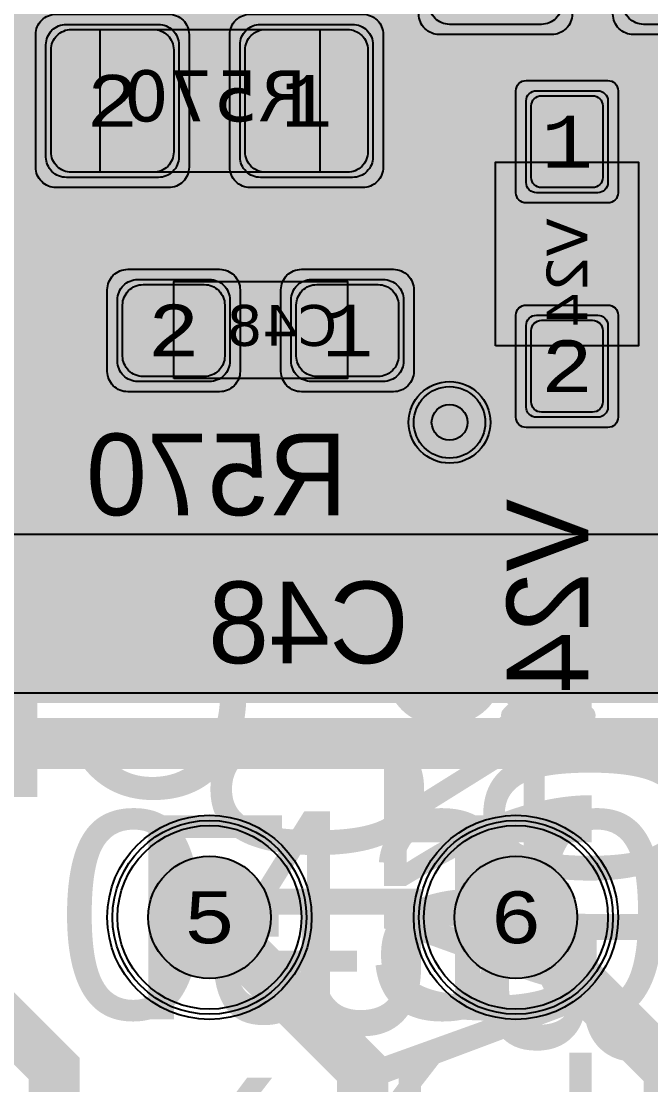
# Model space of a CAD drawing. Extents: x -28 to 199, y -61 to 255.
# Drawn here: x 62.41 to 68.57, y 222.61 to 233.03 of the extents above; entities that cross this region are included whole.
import ezdxf
from ezdxf.enums import TextEntityAlignment as Align

# ---------------------------------------------------------------- set-up
doc = ezdxf.new("R2010")
doc.units = 0
doc.header["$MEASUREMENT"] = 0
for name, color, linetype in [('ASSEMBLY_OUTLINES_BTM', 191, 'CONTINUOUS'), ('ASSEMBLY_OUTLINES_TOP', 102, 'CONTINUOUS'), ('ASSEMBLY_PART_NUMBERS_BTM', 191, 'CONTINUOUS'), ('ASSEMBLY_PART_NUMBERS_TOP', 102, 'CONTINUOUS'), ('ASSEMBLY_REF_DES_BTM', 191, 'CONTINUOUS'), ('DRILL_DRAWING', 21, 'CONTINUOUS'), ('GENERATED_SILKSCREEN_BTM', 255, 'CONTINUOUS'), ('GENERATED_SILKSCREEN_TOP', 140, 'CONTINUOUS'), ('PART_HOLES_LAYER_2', 30, 'CONTINUOUS'), ('PART_HOLES_LAYER_3', 30, 'CONTINUOUS'), ('PART_HOLES_LAYER_BOTTOM', 30, 'CONTINUOUS'), ('PART_HOLES_LAYER_TOP', 30, 'CONTINUOUS'), ('PART_PADS_LAYER_2', 230, 'CONTINUOUS'), ('PART_PADS_LAYER_3', 81, 'CONTINUOUS'), ('PART_PADS_LAYER_BOTTOM', 10, 'CONTINUOUS'), ('PART_PADS_LAYER_TOP', 150, 'CONTINUOUS'), ('PART_PADS_SMD_BTM', 10, 'CONTINUOUS'), ('PIN_NUMBERS_BTM', 8, 'CONTINUOUS'), ('PIN_NUMBERS_TOP', 8, 'CONTINUOUS'), ('PLACEMENT_OUTLINES_BTM', 222, 'CONTINUOUS'), ('PLACEMENT_OUTLINES_TOP', 130, 'CONTINUOUS'), ('PLANE_DATA_LAYER_TOP', 150, 'CONTINUOUS'), ('PLANE_SHAPES_LAYER_2', 230, 'CONTINUOUS'), ('PLANE_SHAPES_LAYER_3', 81, 'CONTINUOUS'), ('PLANE_SHAPES_LAYER_TOP', 150, 'CONTINUOUS'), ('SILKSCREEN_OUTLINES_BTM', 211, 'CONTINUOUS'), ('SILKSCREEN_OUTLINES_TOP', 150, 'CONTINUOUS'), ('SILKSCREEN_REF_DES_BTM', 211, 'CONTINUOUS'), ('SOLDERMASK_PADS_BTM', 12, 'CONTINUOUS'), ('SOLDERMASK_PADS_TOP', 180, 'CONTINUOUS'), ('SOLDERPASTE_PADS_BTM', 12, 'CONTINUOUS'), ('TRACES_LAYER_BOTTOM', 10, 'CONTINUOUS'), ('TRACES_LAYER_TOP', 150, 'CONTINUOUS'), ('VIA_HOLES_LAYER_2', 30, 'CONTINUOUS'), ('VIA_HOLES_LAYER_3', 30, 'CONTINUOUS'), ('VIA_HOLES_LAYER_BOTTOM', 30, 'CONTINUOUS'), ('VIA_HOLES_LAYER_TOP', 30, 'CONTINUOUS'), ('VIA_PADS_LAYER_2', 230, 'CONTINUOUS'), ('VIA_PADS_LAYER_3', 81, 'CONTINUOUS'), ('VIA_PADS_LAYER_BOTTOM', 10, 'CONTINUOUS'), ('VIA_PADS_LAYER_TOP', 150, 'CONTINUOUS')]:
    doc.layers.add(name, color=color, linetype=linetype)
doc.styles.add('COURIER_NEW', font='COUR.TTF')
doc.styles.add('VERDANA', font='verdana.TTF')
doc.styles.add('VERIBEST_GERBER_0', font='txt')

msp = doc.modelspace()

# ---------------------------------------------------------------- hatches: boundary and pattern name
at = {"layer": 'PART_HOLES_LAYER_2'}
h = msp.add_hatch(color=256, dxfattribs=at)
edge = h.paths.add_edge_path()
edge.add_arc((64.25, 224.25), 0.6, 0, 360)
h = msp.add_hatch(color=256, dxfattribs=at)
edge = h.paths.add_edge_path()
edge.add_arc((67.25, 224.25), 0.6, 0, 360)
at = {"layer": 'PART_HOLES_LAYER_3'}
h = msp.add_hatch(color=256, dxfattribs=at)
edge = h.paths.add_edge_path()
edge.add_arc((64.25, 224.25), 0.6, 0, 360)
h = msp.add_hatch(color=256, dxfattribs=at)
edge = h.paths.add_edge_path()
edge.add_arc((67.25, 224.25), 0.6, 0, 360)
at = {"layer": 'PART_HOLES_LAYER_BOTTOM'}
h = msp.add_hatch(color=256, dxfattribs=at)
edge = h.paths.add_edge_path()
edge.add_arc((64.25, 224.25), 0.6, 0, 360)
h = msp.add_hatch(color=256, dxfattribs=at)
edge = h.paths.add_edge_path()
edge.add_arc((67.25, 224.25), 0.6, 0, 360)
at = {"layer": 'PART_HOLES_LAYER_TOP'}
h = msp.add_hatch(color=256, dxfattribs=at)
edge = h.paths.add_edge_path()
edge.add_arc((64.25, 224.25), 0.6, 0, 360)
h = msp.add_hatch(color=256, dxfattribs=at)
edge = h.paths.add_edge_path()
edge.add_arc((67.25, 224.25), 0.6, 0, 360)
at = {"layer": 'PLANE_DATA_LAYER_TOP'}
h = msp.add_hatch(color=256, dxfattribs=at)
h.paths.add_polyline_path([(80, 232.365844, -0.1989099556854013), (79.977682, 232.311963), (76.210945, 228.545226, -0.1989133663345171), (76.157063, 228.522908), (59.914305, 228.522908, -0.198913366334503), (59.860423, 228.545226), (59.320177, 229.085472, 0.1989122151386104), (58.966624, 229.231919), (50.250273, 229.231919, 0.0837973501695308), (50.086168, 229.204221, -0.0837986131993937), (50.061158, 229.2), (49.753893, 229.2, -0.1385740107174436), (49.714013, 229.211269, 1.0804036103222296), (49.168413, 228.146495, -0.8191892513054791), (49.139002, 228), (48.689638, 228, -0.1756631756824748), (48.640808, 228.017701, 0.3625092994040223), (47.359192, 228.017701, -0.1756631756824748), (47.310362, 228), (47.000008, 228, 0.414213562373095), (47, 227.999992), (47, 225.568799, -0.1989099556854013), (46.977682, 225.514918), (45.792168, 224.329403, 0.1989122151386141), (45.645721, 223.97585), (45.645721, 222.741241, -0.7495331930101992), (45.505318, 222.700199, 3.4209104294883637), (45.505318, 221.299801, -0.7495331930101992), (45.645721, 221.258759), (45.645721, 216.903659, 0.1989122151386141), (45.792168, 216.550106), (46.977682, 215.364592, -0.1989099556853327), (47, 215.310711), (47, 208.3262, -0.414213562373095), (46.9238, 208.25), (40.250008, 208.25, 0.414213562373095), (40.25, 208.249992), (40.25, 207.509818, -0.1989099556853327), (40.227682, 207.455937), (39.293327, 206.521582, -0.1630063276675114), (39.250007, 206.5, 0.3431077501110799), (39.25, 206.499993, -0.163006327667525), (39.228418, 206.456673), (39.204184, 206.432439, 0.1989122151386036), (39.057737, 206.078886), (39.057737, 199.827847, -0.1989099556853499), (39.035419, 199.773966), (38.237431, 198.975978, -0.1989133663344342), (38.183549, 198.95366), (34.8262, 198.95366, -0.414213562373095), (34.75, 199.02986), (34.75, 206.499992, 0.414213562373095), (34.749992, 206.5), (34.317913, 206.5, -0.1960198588118564), (34.264635, 206.521722, 0.1960197135562124), (33.95, 206.65), (31.85, 206.65, 0.1960197135562153), (31.535365, 206.521722, -0.1960198588118564), (31.482087, 206.5), (30.017913, 206.5, -0.1960198588118564), (29.964635, 206.521722, 0.1960197135562153), (29.65, 206.65), (27.55, 206.65, 0.1960197135562138), (27.235365, 206.521722, -0.196019858811865), (27.182087, 206.5), (26.0762, 206.5, -0.414213562373095), (26, 206.5762), (26, 209.249992, 0.414213562373095), (25.999992, 209.25), (22.5762, 209.25, -0.414213562373095), (22.5, 209.3262), (22.5, 217.1738, -0.414213562373095), (22.5762, 217.25), (40.249992, 217.25, 0.414213562373095), (40.25, 217.250008), (40.25, 235.6738, -0.414213562373095), (40.3262, 235.75), (40.926501, 235.75, -0.3936083065980414), (41.00251, 235.679195, 0.9315311087574788), (42.99749, 235.679195, -0.3936083065980414), (43.073499, 235.75), (45.676501, 235.75, -0.3936083065980414), (45.75251, 235.679195, 0.9315311087574788), (47.74749, 235.679195, -0.3936083065980414), (47.823499, 235.75), (54.749992, 235.75, 0.414213562373095), (54.75, 235.750008), (54.75, 253.9238, -0.414213562373095), (54.8262, 254), (76.4238, 254, -0.414213562373095), (76.5, 253.9238), (76.5, 245.000008, 0.414213562373095), (76.500008, 245), (76.9238, 245, -0.414213562373095), (77, 244.9238), (77, 243.738669, -0.1989099556853327), (76.977682, 243.684788), (75.896687, 242.603793, -0.138572885290835), (75.860519, 242.583563, 0.3470511284967585), (75.4, 242.000001), (75.4, 241.999997, 0.8890740124386082), (76.583563, 241.860519, -0.1385728852907777), (76.603793, 241.896687), (77.853553, 243.146447, 0.1989122151386141), (78, 243.5), (78, 244.9238, -0.414213562373095), (78.0762, 245), (79.9238, 245, -0.414213562373095), (80, 244.9238)], flags=0)
h.paths.add_polyline_path([(43.11, 211.84, -0.9999999999999999), (45.709999999999994, 211.84, -0.9999999999999999)], flags=0)
h.paths.add_polyline_path([(43.11, 232.16, -0.9999999999999999), (45.709999999999994, 232.16, -0.9999999999999999)], flags=0)
h.paths.add_polyline_path([(70.36, 251.16, -0.9999999999999999), (72.96, 251.16, -0.9999999999999999)], flags=0)
h.paths.add_polyline_path([(75.85382, 232.201656, 1.5269321533254407), (77.798344, 234.14618, -0.3083936079367561), (77.75, 234.217106), (77.75, 236.85, 0.1989122151386141), (77.603553, 237.203553), (74.003793, 240.803313, -0.1385728852908702), (73.983563, 240.839481, 0.5290192293501887), (73.056188, 241.191725, -0.5447508126718748), (72.937635, 241.2401, 0.9111800432088785), (70.36, 241), (70.36, 240.999999, 0.7658860095707771), (72.783466, 240.345916, -0.5447523950639244), (72.911374, 240.351799, 0.1812054976169237), (73.260519, 240.116437, -0.1385728852908801), (73.296687, 240.096207), (76.727682, 236.665212, -0.1989099556853327), (76.75, 236.611331), (76.75, 234.217106, -0.3083936079367562), (76.701656, 234.14618, 0.2085264349626477), (75.85382, 233.298344, -0.30839360793669), (75.782894, 233.25), (73.57, 233.25, 0.1989122151386067), (73.216447, 233.103553), (72.190166, 232.077272, -0.292650029123305), (72.109912, 232.059663, 4.55738777888818), (72.879663, 231.289912, -0.0885792902101388), (72.874954, 231.316284), (72.874954, 231.316285, -0.1989099556854013), (72.897272, 231.370166), (73.754788, 232.227682, -0.1989133663345172), (73.80867, 232.25), (75.782894, 232.25, -0.30839360793669)], flags=0)
at = {"layer": 'PLANE_SHAPES_LAYER_2'}
h = msp.add_hatch(color=256, dxfattribs=at)
h.paths.add_polyline_path([(169.5, 129.25), (149.5, 129.25), (142.25, 122), (142.25, 90.5), (147.5, 90.5), (147.5, 80), (154, 80), (154, 69.25), (131.75, 69.25), (131.75, 73.25), (121.25, 73.25), (121.25, 81), (110.5, 81), (110.5, 125.75), (106.5, 125.75), (106.5, 128.75), (93.5, 128.75), (93.5, 120.25), (91.75, 120.25), (91.75, 121.5), (80, 121.5), (80, 118.25), (73.25, 118.25), (73.25, 124.5), (67.5, 124.5), (67.5, 128), (57.75, 128), (57.75, 120.25), (55.25, 120.25), (55.25, 121.5), (47.5, 121.5), (47.5, 119), (35, 119), (35, 134.75), (32.75, 134.75), (32.75, 159.75), (29.25, 159.75), (29.25, 175.25), (22.5, 175.25), (22.5, 195.25), (17.25, 195.25), (17.25, 198), (22.5, 198), (22.5, 216.5), (40.25, 216.5), (40.25, 235.5), (54.5, 235.5), (54.5, 254), (87.25, 254), (87.25, 236.25), (86.25, 236.25), (86.25, 228.75), (81, 228.75), (81, 218.75), (95.25, 218.75), (95.25, 194.5), (87, 194.5), (87, 172), (131.1, 172), (131.1, 208.75), (115.5, 208.75), (115.5, 213.75), (106.75, 213.75), (106.75, 218.75), (110.25, 222.25), (110.25, 226.25), (142.5, 226.25), (142.5, 221.5), (160.5, 221.5), (160.5, 240.75), (169.5, 240.75)])
h.paths.add_polyline_path([(35.5, 149.5), (41.75, 149.5), (41.75, 152), (39.25, 152), (39.25, 154), (37.75, 154), (37.75, 152), (35.5, 152)], flags=16)
h.paths.add_polyline_path([(37.5, 125.75), (37.5, 128.75), (42.75, 128.75), (42.75, 125.75)], flags=16)
h.paths.add_polyline_path([(52, 127.75), (52, 130.75), (54.25, 130.75), (54.25, 127.75)], flags=16)
h.paths.add_polyline_path([(50.75, 219.5), (50.75, 226.5), (71.75, 226.5), (71.75, 219.5)], flags=16)
h.paths.add_polyline_path([(66.5, 150.75), (66.5, 177.5), (72.25, 177.5), (72.25, 150.75)], flags=16)
h.paths.add_polyline_path([(47.25, 185.25), (73, 185.25), (73, 188.25), (70.25, 188.25), (70.25, 191), (47.25, 191)], flags=16)
h.paths.add_polyline_path([(84.5, 208), (84.5, 212.75), (85, 212.75), (85, 208)], flags=16)
h.paths.add_polyline_path([(61.5, 137.25), (87.75, 137.25), (87.75, 140.5), (84.75, 140.5), (84.75, 143), (61.5, 143)], flags=16)
h.paths.add_polyline_path([(88.75, 127), (88.75, 130), (91, 130), (91, 127)], flags=16)
h.paths.add_polyline_path([(85.5, 130.25), (85.5, 132.5), (91, 132.5), (91, 130.25)], flags=16)
h.paths.add_polyline_path([(108.75, 142.25), (135.75, 142.25), (135.75, 145.75), (132.25, 145.75), (132.25, 149), (108.75, 149)], flags=16)
h.paths.add_polyline_path([(114.25, 126.75), (140.75, 126.75), (140.75, 129.75), (137.25, 129.75), (137.25, 133), (114.25, 133)], flags=16)
h.paths.add_polyline_path([(155.25, 180.25), (166.25, 180.25), (166.25, 186.25), (152.25, 186.25), (152.25, 183), (155.25, 183)], flags=16)
at = {"layer": 'PLANE_SHAPES_LAYER_3'}
h = msp.add_hatch(color=256, dxfattribs=at)
h.paths.add_polyline_path([(169.5, 129.25), (149.5, 129.25), (142.25, 122), (142.25, 90.5), (147.5, 90.5), (147.5, 80), (154, 80), (154, 69.25), (131.75, 69.25), (131.75, 73.25), (121.25, 73.25), (121.25, 81), (110.5, 81), (110.5, 125.75), (106.5, 125.75), (106.5, 128.75), (93.5, 128.75), (93.5, 120.25), (91.75, 120.25), (91.75, 121.5), (80, 121.5), (80, 118.25), (73.25, 118.25), (73.25, 124.5), (67.5, 124.5), (67.5, 127.75), (58.25, 127.75), (58.25, 130.25), (88.75, 130.25), (88.75, 127), (91, 127), (91, 132.5), (55, 132.5), (55, 131.25), (52, 131.25), (52, 127.75), (55, 127.75), (55, 127.25), (57.75, 127.25), (57.75, 120.25), (55.25, 120.25), (55.25, 121.5), (47.5, 121.5), (47.5, 119), (35, 119), (35, 134.75), (32.75, 134.75), (32.75, 159.75), (29.25, 159.75), (29.25, 175.25), (22.5, 175.25), (22.5, 195.25), (17.25, 195.25), (17.25, 198), (22.5, 198), (22.5, 216.5), (40.25, 216.5), (40.25, 235.5), (54.5, 235.5), (54.5, 254), (87.25, 254), (87.25, 236.25), (86.25, 236.25), (86.25, 228.75), (81, 228.75), (81, 218.75), (95.25, 218.75), (95.25, 194.5), (87, 194.5), (87, 172), (131.1, 172), (131.1, 208.75), (115.5, 208.75), (115.5, 213.75), (106.75, 213.75), (106.75, 218.75), (110.25, 222.25), (110.25, 226.25), (142.5, 226.25), (142.5, 221.5), (160.5, 221.5), (160.5, 240.75), (169.5, 240.75)])
h.paths.add_polyline_path([(35.5, 149.5), (41.75, 149.5), (41.75, 152), (39.25, 152), (39.25, 154), (37.75, 154), (37.75, 152), (35.5, 152)], flags=16)
h.paths.add_polyline_path([(37.5, 125.75), (37.5, 128.75), (42.75, 128.75), (42.75, 125.75)], flags=16)
h.paths.add_polyline_path([(50.75, 219.5), (50.75, 226.5), (71.75, 226.5), (71.75, 219.5)], flags=16)
h.paths.add_polyline_path([(66.5, 150.75), (66.5, 177.5), (72.25, 177.5), (72.25, 150.75)], flags=16)
h.paths.add_polyline_path([(47.25, 185.25), (73, 185.25), (73, 188.25), (70.25, 188.25), (70.25, 191), (47.25, 191)], flags=16)
h.paths.add_polyline_path([(84.5, 208), (84.5, 212.75), (85, 212.75), (85, 208)], flags=16)
h.paths.add_polyline_path([(61.5, 137.25), (87.75, 137.25), (87.75, 140.5), (84.75, 140.5), (84.75, 143), (61.5, 143)], flags=16)
h.paths.add_polyline_path([(108.75, 142.25), (135.75, 142.25), (135.75, 145.75), (132.25, 145.75), (132.25, 149), (108.75, 149)], flags=16)
h.paths.add_polyline_path([(114.25, 126.75), (140.75, 126.75), (140.75, 129.75), (137.25, 129.75), (137.25, 133), (114.25, 133)], flags=16)
h.paths.add_polyline_path([(155.25, 180.25), (166.25, 180.25), (166.25, 186.25), (152.25, 186.25), (152.25, 183), (155.25, 183)], flags=16)
at = {"layer": 'VIA_HOLES_LAYER_2'}
h = msp.add_hatch(color=256, dxfattribs=at)
edge = h.paths.add_edge_path()
edge.add_arc((66.6, 229.1), 0.175, 0, 360)
at = {"layer": 'VIA_HOLES_LAYER_3'}
h = msp.add_hatch(color=256, dxfattribs=at)
edge = h.paths.add_edge_path()
edge.add_arc((66.6, 229.1), 0.175, 0, 360)
at = {"layer": 'VIA_HOLES_LAYER_BOTTOM'}
h = msp.add_hatch(color=256, dxfattribs=at)
edge = h.paths.add_edge_path()
edge.add_arc((66.6, 229.1), 0.175, 0, 360)
at = {"layer": 'VIA_HOLES_LAYER_TOP'}
h = msp.add_hatch(color=256, dxfattribs=at)
edge = h.paths.add_edge_path()
edge.add_arc((66.6, 229.1), 0.175, 0, 360)

# ---------------------------------------------------------------- linework, layer by layer
at = {"layer": 'ASSEMBLY_OUTLINES_BTM'}
for points in [[(63.18, 231.55), (63.18, 232.95), (65.33, 232.95), (65.33, 231.55)], [(63.9, 229.53), (63.9, 230.48), (65.6, 230.48), (65.6, 229.53)]]:
    msp.add_lwpolyline(points, close=True, dxfattribs=at)
at = {"layer": 'ASSEMBLY_OUTLINES_BTM', "const_width": 0.1}
msp.add_lwpolyline([(67.05, 229.85), (67.05, 231.65), (68.45, 231.65), (68.45, 229.85)], close=True, dxfattribs=at)
msp.add_lwpolyline([(67.25, 231.25), (68.25, 231.25)], dxfattribs=at)
at = {"layer": 'ASSEMBLY_OUTLINES_TOP', "const_width": 0.2}
for points in [[(48.5, 228), (48.5, 254), (74.5, 254), (74.5, 228)], [(48.9, 219.05), (48.9, 226.45), (76.6, 226.45), (76.6, 219.05)]]:
    msp.add_lwpolyline(points, close=True, dxfattribs=at)
at = {"layer": 'GENERATED_SILKSCREEN_BTM', "const_width": 0.15}
for points in [[(68.269515, 233.049995), (67.730485, 233.049995, 1.10969e-05), (67.730492, 233.050005), (68.269508, 233.050005, 1.10969e-05), (68.269515, 233.049995)], [(64.519515, 232.950005, 1.10969e-05), (64.519508, 232.949995), (63.980492, 232.949995, 1.10969e-05), (63.980485, 232.950005), (64.519515, 232.950005)], [(67.275, 231.649995), (67.050005, 231.649995), (67.050005, 229.850005), (67.275, 229.850005), (67.275, 229.849995), (67.05, 229.849995, -0.4142135624), (67.049995, 229.85), (67.049995, 231.65, -0.4142135624), (67.05, 231.650005), (67.275, 231.650005), (67.275, 231.649995)], [(68.450005, 229.85, -0.4142135624), (68.45, 229.849995), (68.225, 229.849995), (68.225, 229.850005), (68.449995, 229.850005), (68.449995, 231.649995), (68.225, 231.649995), (68.225, 231.650005), (68.45, 231.650005, -0.4142135624), (68.450005, 231.65), (68.450005, 229.85)], [(64.519515, 231.549995), (63.980485, 231.549995, 1.10969e-05), (63.980492, 231.550005), (64.519508, 231.550005, 1.10969e-05), (64.519515, 231.549995)], [(65.042098, 230.480005, 1.22306e-05), (65.042089, 230.479995), (64.457911, 230.479995, 1.22306e-05), (64.457902, 230.480005), (65.042098, 230.480005)], [(65.033844, 229.529995), (64.466156, 229.529995, 1.1642e-05), (64.466164, 229.530005), (65.033836, 229.530005, 1.1642e-05), (65.033844, 229.529995)]]:
    msp.add_lwpolyline(points, format="xyb", dxfattribs=at)
for points in [[(67.2, 232.6), (68.2, 232.6)], [(63.2168, 228.8636), (63.0824, 228.9732), (63.0792, 228.974), (63.0776, 228.9748), (63.076, 228.9756), (63.0728, 228.9764), (62.8032, 228.9764), (62.8, 228.9756), (62.7984, 228.9748), (62.796, 228.974), (62.7928, 228.9732), (62.6584, 228.8636), (62.656, 228.8596), (62.6552, 228.8564), (62.6536, 228.854), (62.6528, 228.8508), (62.6528, 228.302), (62.6536, 228.2996), (62.6552, 228.294), (62.656, 228.2924), (62.6584, 228.2892), (62.7928, 228.1796), (62.796, 228.1788), (62.7984, 228.178), (62.7992, 228.1772), (62.8008, 228.1764), (62.8032, 228.1764), (63.0728, 228.1764), (63.076, 228.1772), (63.0792, 228.178), (63.0824, 228.1796), (63.2168, 228.2892), (63.2192, 228.2908), (63.22, 228.2916), (63.2216, 228.294), (63.2232, 228.2996), (63.224, 228.302), (63.224, 228.8508), (63.2232, 228.854), (63.2216, 228.8564), (63.2208, 228.8596), (63.2168, 228.8636)], [(63.8696, 228.2004), (63.8712, 228.1948), (63.8704, 228.1892), (63.8672, 228.1844), (63.8624, 228.1812), (63.8568, 228.1796), (63.8512, 228.1788), (63.8464, 228.1804), (63.8424, 228.1852), (63.4112, 228.9524), (63.4096, 228.9564), (63.4096, 228.9596), (63.4096, 228.9628), (63.4112, 228.966), (63.4136, 228.9708), (63.4168, 228.974), (63.4208, 228.9756), (63.4248, 228.9764), (63.9648, 228.9764), (63.9704, 228.9748), (63.9752, 228.9708), (63.9776, 228.966), (63.9784, 228.9596), (63.9776, 228.954), (63.9752, 228.9484), (63.9704, 228.9444), (63.9648, 228.9436), (63.452, 228.9436), (63.8696, 228.2004)], [(64.5856, 228.7012), (64.5888, 228.7004), (64.5912, 228.6996), (64.5944, 228.698), (64.7032, 228.61), (64.7032, 228.9436), (64.1808, 228.9436), (64.1752, 228.9452), (64.1704, 228.9484), (64.168, 228.954), (64.1672, 228.9596), (64.168, 228.966), (64.1704, 228.9708), (64.1752, 228.9748), (64.1808, 228.9764), (64.7208, 228.9764), (64.7264, 228.9748), (64.7312, 228.9708), (64.7352, 228.966), (64.7368, 228.9604), (64.7368, 228.5756), (64.736, 228.57), (64.7336, 228.566), (64.7304, 228.5636), (64.7248, 228.562), (64.7216, 228.5604), (64.7176, 228.5596), (64.7136, 228.5604), (64.7104, 228.5628), (64.58, 228.6692), (64.3216, 228.6692), (64.1968, 228.5676), (64.1968, 228.31), (64.3216, 228.21), (64.58, 228.21), (64.7104, 228.3156), (64.716, 228.318), (64.7208, 228.318), (64.7264, 228.3148), (64.7304, 228.3108), (64.7336, 228.3052), (64.7352, 228.2996), (64.7344, 228.2964), (64.7336, 228.294), (64.732, 228.2916), (64.7296, 228.29), (64.5944, 228.1796), (64.592, 228.178), (64.5888, 228.178), (64.5856, 228.1764), (64.316, 228.1764), (64.3144, 228.1764), (64.3128, 228.1772), (64.312, 228.1772), (64.3104, 228.178), (64.3088, 228.178), (64.3056, 228.1796), (64.1704, 228.29), (64.168, 228.2924), (64.1672, 228.294), (64.1656, 228.2988), (64.1648, 228.302), (64.1648, 228.5756), (64.1656, 228.5788), (64.1672, 228.5836), (64.1672, 228.5852), (64.1688, 228.586), (64.1696, 228.5876), (64.1704, 228.5892), (64.3056, 228.698), (64.3096, 228.6996), (64.3128, 228.7004), (64.316, 228.7012), (64.5856, 228.7012)], [(64.9256, 228.6724), (64.9232, 228.674), (64.9224, 228.678), (64.9208, 228.682), (64.92, 228.686), (64.92, 228.8508), (64.9208, 228.8548), (64.9224, 228.8572), (64.9224, 228.8596), (64.9232, 228.8604), (64.9248, 228.8612), (64.9256, 228.8628), (65.0616, 228.9732), (65.0656, 228.9748), (65.0688, 228.9756), (65.072, 228.9764), (65.4752, 228.9764), (65.4824, 228.9748), (65.4872, 228.9708), (65.4912, 228.966), (65.4928, 228.9604), (65.4928, 228.1924), (65.4912, 228.186), (65.4872, 228.182), (65.4824, 228.1796), (65.4768, 228.1788), (65.4704, 228.1796), (65.4648, 228.182), (65.4608, 228.186), (65.4592, 228.1924), (65.4592, 228.5604), (65.0832, 228.5604), (64.952, 228.1876), (64.9488, 228.182), (64.9432, 228.1788), (64.9376, 228.178), (64.932, 228.1796), (64.9272, 228.182), (64.9232, 228.186), (64.9216, 228.1916), (64.9224, 228.198), (65.0536, 228.5708), (64.9256, 228.6724)], [(63.1184, 228.2492), (63.068, 228.2092), (62.8096, 228.2092), (62.6848, 228.31), (62.6848, 228.8428), (62.732, 228.8804), (63.1184, 228.2492)], [(63.1912, 228.8428), (63.1912, 228.31), (63.144, 228.27), (62.7568, 228.9012), (62.8096, 228.9436), (63.068, 228.9436), (63.1912, 228.8428)], [(65.4592, 228.9436), (65.0768, 228.9436), (64.952, 228.8428), (64.952, 228.694), (65.0768, 228.5924), (65.4592, 228.5924), (65.4592, 228.9436)], [(67.9568, 227.9216), (67.9568, 227.944), (67.956, 227.9488), (67.9536, 227.9528), (67.9504, 227.9568), (67.9456, 227.9584), (67.1784, 228.2184), (67.172, 228.2184), (67.1672, 228.216), (67.1632, 228.212), (67.16, 228.2064), (67.1592, 228.2008), (67.16, 228.1952), (67.1624, 228.1904), (67.168, 228.1872), (67.9224, 227.9336), (67.168, 227.6784), (67.1624, 227.6752), (67.16, 227.6704), (67.1592, 227.6648), (67.16, 227.6592), (67.1632, 227.6536), (67.1672, 227.6496), (67.172, 227.648), (67.1784, 227.6488), (67.9456, 227.9072), (67.9504, 227.9096), (67.9536, 227.9136), (67.956, 227.9176), (67.9568, 227.9216)], [(64.0448, 227.2312), (64.0704, 227.1544), (64.0448, 227.0776), (64.0448, 227.0752), (64.044, 227.072), (64.044, 226.8248), (64.044, 226.8224), (64.0448, 226.82), (64.0456, 226.8168), (64.0488, 226.8136), (64.1288, 226.7312), (64.1328, 226.728), (64.1368, 226.7272), (64.14, 226.7264), (64.4336, 226.7264), (64.436, 226.7264), (64.4384, 226.7272), (64.4416, 226.728), (64.4448, 226.7312), (64.5248, 226.8136), (64.5288, 226.8168), (64.5296, 226.82), (64.5296, 226.8248), (64.5296, 227.072), (64.5296, 227.0752), (64.5296, 227.0768), (64.5288, 227.0776), (64.5032, 227.1544), (64.5288, 227.2312), (64.5296, 227.232), (64.5296, 227.2368), (64.5296, 227.4288), (64.5296, 227.432), (64.5288, 227.436), (64.5248, 227.44), (64.4448, 227.5224), (64.4416, 227.5248), (64.4384, 227.5256), (64.436, 227.5264), (64.4336, 227.5264), (64.14, 227.5264), (64.1368, 227.5256), (64.1328, 227.5248), (64.1288, 227.5224), (64.0488, 227.44), (64.0456, 227.4352), (64.0448, 227.432), (64.044, 227.4288), (64.044, 227.2368), (64.044, 227.2336), (64.0448, 227.232), (64.0448, 227.2312)], [(65.2824, 227.0176), (64.852, 227.4464), (64.852, 227.0176), (65.2824, 227.0176)], [(65.9504, 226.7296), (66.0848, 226.8392), (66.0888, 226.8416), (66.0896, 226.8448), (66.0912, 226.848), (66.092, 226.852), (66.092, 227.4008), (66.0912, 227.4048), (66.0896, 227.408), (66.088, 227.4096), (66.0872, 227.4112), (66.0856, 227.4136), (65.9504, 227.5232), (65.948, 227.524), (65.9456, 227.5248), (65.9448, 227.5256), (65.9416, 227.5264), (65.672, 227.5264), (65.668, 227.5256), (65.6664, 227.5248), (65.664, 227.524), (65.6616, 227.5232), (65.5264, 227.4136), (65.5232, 227.4096), (65.5216, 227.4032), (65.5224, 227.3984), (65.524, 227.3944), (65.5264, 227.3912), (65.5304, 227.388), (65.5344, 227.3856), (65.5384, 227.3848), (65.5424, 227.3848), (65.5456, 227.3872), (65.6776, 227.4936), (65.936, 227.4936), (66.0592, 227.3928), (66.0592, 226.86), (65.936, 226.7592), (65.6776, 226.7592), (65.5456, 226.8656), (65.5424, 226.8672), (65.5384, 226.868), (65.5344, 226.8672), (65.5304, 226.8648), (65.5264, 226.8616), (65.524, 226.8576), (65.5224, 226.8528), (65.5216, 226.848), (65.5232, 226.8432), (65.5264, 226.8392), (65.6616, 226.7296), (65.6648, 226.728), (65.6656, 226.7272), (65.668, 226.7272), (65.6688, 226.7264), (65.6696, 226.7264), (65.672, 226.7264), (65.9416, 226.7264), (65.9448, 226.7272), (65.948, 226.728), (65.9504, 226.7296)], [(64.4976, 227.42), (64.4976, 227.2384), (64.476, 227.1696), (64.0992, 227.1696), (64.076, 227.2384), (64.076, 227.42), (64.1472, 227.4936), (64.4256, 227.4936), (64.4976, 227.42)], [(64.852, 226.7424), (64.8512, 226.736), (64.8472, 226.732), (64.8416, 226.7296), (64.836, 226.7288), (64.8304, 226.7296), (64.8256, 226.732), (64.8216, 226.736), (64.82, 226.7424), (64.82, 226.9848), (64.7824, 226.9848), (64.7768, 226.9864), (64.772, 226.9896), (64.7696, 226.9952), (64.7688, 227.0008), (64.7696, 227.0072), (64.772, 227.0128), (64.7768, 227.0168), (64.7824, 227.0176), (64.82, 227.0176), (64.82, 227.488), (64.8208, 227.492), (64.8232, 227.4952), (64.8264, 227.4984), (64.8304, 227.5008), (64.8352, 227.5024), (64.84, 227.5032), (64.844, 227.5024), (64.848, 227.4992), (65.3336, 227.0136), (65.3368, 227.0088), (65.3384, 227.004), (65.3376, 226.9992), (65.3344, 226.9936), (65.3328, 226.9896), (65.3296, 226.9872), (65.3264, 226.9856), (65.3224, 226.9848), (64.852, 226.9848), (64.852, 226.7424)], [(67.16, 227.0544), (67.2696, 226.92), (67.2736, 226.9176), (67.2768, 226.9168), (67.2792, 226.9152), (67.2824, 226.9144), (67.392, 226.9144), (67.3944, 226.9152), (67.4, 226.9168), (67.404, 226.9176), (67.4056, 226.92), (67.8384, 227.4528), (67.924, 227.4528), (67.924, 226.9304), (67.9256, 226.9248), (67.9288, 226.92), (67.9344, 226.9176), (67.9408, 226.9168), (67.9464, 226.9176), (67.952, 226.92), (67.9552, 226.9248), (67.9568, 226.9304), (67.9568, 227.4696), (67.9552, 227.476), (67.9512, 227.48), (67.9472, 227.484), (67.9408, 227.4856), (67.8312, 227.4856), (67.8288, 227.4848), (67.8232, 227.4832), (67.8208, 227.4816), (67.8192, 227.48), (67.8176, 227.4784), (67.384, 226.9464), (67.2904, 226.9464), (67.1896, 227.0712), (67.1896, 227.3296), (67.296, 227.46), (67.2976, 227.4656), (67.2968, 227.4704), (67.2944, 227.476), (67.2896, 227.4792), (67.2848, 227.4824), (67.2792, 227.4832), (67.2736, 227.4824), (67.2696, 227.4784), (67.16, 227.344), (67.1592, 227.3408), (67.1584, 227.3384), (67.1576, 227.3376), (67.1568, 227.3344), (67.1568, 227.0648), (67.1576, 227.0616), (67.1576, 227.0608), (67.1584, 227.06), (67.1592, 227.0576), (67.16, 227.0544)], [(64.4976, 227.0688), (64.4976, 226.832), (64.4256, 226.7592), (64.1472, 226.7592), (64.076, 226.832), (64.076, 227.0688), (64.0992, 227.1376), (64.476, 227.1376), (64.4976, 227.0688)], [(67.6656, 226.6744), (67.236, 226.244), (67.6656, 226.244), (67.6656, 226.6744)], [(67.9408, 226.244), (67.9472, 226.2432), (67.9512, 226.2392), (67.9536, 226.2336), (67.9544, 226.228), (67.9536, 226.2224), (67.9512, 226.2176), (67.9472, 226.2136), (67.9408, 226.212), (67.6984, 226.212), (67.6984, 226.1744), (67.6968, 226.1688), (67.6936, 226.164), (67.688, 226.1616), (67.6824, 226.1608), (67.676, 226.1616), (67.6704, 226.164), (67.6664, 226.1688), (67.6656, 226.1744), (67.6656, 226.212), (67.1952, 226.212), (67.1912, 226.2128), (67.188, 226.2144), (67.1848, 226.2184), (67.1824, 226.2224), (67.1808, 226.2272), (67.18, 226.232), (67.1808, 226.236), (67.184, 226.24), (67.6696, 226.7256), (67.6744, 226.7288), (67.6792, 226.7304), (67.684, 226.7296), (67.6896, 226.7264), (67.6936, 226.7248), (67.696, 226.7216), (67.6976, 226.7184), (67.6984, 226.7144), (67.6984, 226.244), (67.9408, 226.244)]]:
    msp.add_lwpolyline(points, dxfattribs=at)
at = {"layer": 'GENERATED_SILKSCREEN_TOP', "const_width": 0.15}
for points in [[(74.500005, 228, -0.4142135624), (74.5, 227.999995), (56.975003, 227.999995, 6.8599e-06), (56.974997, 228.000005), (74.499995, 228.000005), (74.499995, 253.999995), (48.500005, 253.999995), (48.500005, 228.000005), (56.225003, 228.000005, 6.8599e-06), (56.224997, 227.999995), (48.5, 227.999995, -0.4142135624), (48.499995, 228), (48.499995, 254, -0.4142135624), (48.5, 254.000005), (74.5, 254.000005, -0.4142135624), (74.500005, 254), (74.500005, 228)], [(76.600005, 221.220012, 2.7616e-06), (76.599995, 221.220016), (76.599995, 226.449995), (48.900005, 226.449995), (48.900005, 221.220016, 2.7616e-06), (48.899995, 221.220012), (48.899995, 226.45, -0.4142135624), (48.9, 226.450005), (76.6, 226.450005, -0.4142135624), (76.600005, 226.45), (76.600005, 221.220012)]]:
    msp.add_lwpolyline(points, format="xyb", dxfattribs=at)
at = {"layer": 'PART_HOLES_LAYER_2'}
for centre in [(64.25, 224.25), (67.25, 224.25)]:
    msp.add_circle(centre, 0.6, dxfattribs=at)
at = {"layer": 'PART_HOLES_LAYER_3'}
for centre in [(64.25, 224.25), (67.25, 224.25)]:
    msp.add_circle(centre, 0.6, dxfattribs=at)
at = {"layer": 'PART_HOLES_LAYER_BOTTOM'}
for centre in [(64.25, 224.25), (67.25, 224.25)]:
    msp.add_circle(centre, 0.6, dxfattribs=at)
at = {"layer": 'PART_HOLES_LAYER_TOP'}
for centre in [(64.25, 224.25), (67.25, 224.25)]:
    msp.add_circle(centre, 0.6, dxfattribs=at)
at = {"layer": 'PART_PADS_LAYER_2'}
for centre in [(64.25, 224.25), (67.25, 224.25)]:
    msp.add_circle(centre, 0.95, dxfattribs=at)
at = {"layer": 'PART_PADS_LAYER_3'}
for centre in [(64.25, 224.25), (67.25, 224.25)]:
    msp.add_circle(centre, 0.95, dxfattribs=at)
at = {"layer": 'PART_PADS_LAYER_BOTTOM'}
for centre in [(64.25, 224.25), (67.25, 224.25)]:
    msp.add_circle(centre, 0.9, dxfattribs=at)
at = {"layer": 'PART_PADS_LAYER_TOP'}
for centre in [(64.25, 224.25), (67.25, 224.25)]:
    msp.add_circle(centre, 0.9, dxfattribs=at)
at = {"layer": 'PART_PADS_SMD_BTM'}
for points in [[(67.5, 234.5, -0.4142135624), (67.7, 234.3), (67.7, 233.2, -0.4142135624), (67.5, 233), (66.6, 233, -0.4142135624), (66.4, 233.2), (66.4, 234.3, -0.4142135624), (66.6, 234.5)], [(69.4, 234.5, -0.4142135624), (69.6, 234.3), (69.6, 233.2, -0.4142135624), (69.4, 233), (68.5, 233, -0.4142135624), (68.3, 233.2), (68.3, 234.3, -0.4142135624), (68.5, 234.5)], [(62.85, 231.5, -0.4142135624), (62.65, 231.7), (62.65, 232.8, -0.4142135624), (62.85, 233), (63.75, 233, -0.4142135624), (63.95, 232.8), (63.95, 231.7, -0.4142135624), (63.75, 231.5)], [(64.75, 231.5, -0.4142135624), (64.55, 231.7), (64.55, 232.8, -0.4142135624), (64.75, 233), (65.65, 233, -0.4142135624), (65.85, 232.8), (65.85, 231.7, -0.4142135624), (65.65, 231.5)], [(68.05, 232.35, -0.4142135624), (68.15, 232.25), (68.15, 231.45, -0.4142135624), (68.05, 231.35), (67.45, 231.35, -0.4142135624), (67.35, 231.45), (67.35, 232.25, -0.4142135624), (67.45, 232.35)], [(64.45, 229.7, -0.4142135624), (64.25, 229.5), (63.55, 229.5, -0.4142135624), (63.35, 229.7), (63.35, 230.3, -0.4142135624), (63.55, 230.5), (64.25, 230.5, -0.4142135624), (64.45, 230.3)], [(66.15, 229.7, -0.4142135624), (65.95, 229.5), (65.25, 229.5, -0.4142135624), (65.05, 229.7), (65.05, 230.3, -0.4142135624), (65.25, 230.5), (65.95, 230.5, -0.4142135624), (66.15, 230.3)], [(68.05, 230.15, -0.4142135624), (68.15, 230.05), (68.15, 229.25, -0.4142135624), (68.05, 229.15), (67.45, 229.15, -0.4142135624), (67.35, 229.25), (67.35, 230.05, -0.4142135624), (67.45, 230.15)]]:
    msp.add_lwpolyline(points, format="xyb", close=True, dxfattribs=at)
at = {"layer": 'PLACEMENT_OUTLINES_BTM'}
for points in [[(63.18, 231.55), (63.18, 232.95), (65.33, 232.95), (65.33, 231.55)], [(67.05, 229.85), (67.05, 231.65), (68.45, 231.65), (68.45, 229.85)], [(63.9, 229.53), (63.9, 230.48), (65.6, 230.48), (65.6, 229.53)]]:
    msp.add_lwpolyline(points, close=True, dxfattribs=at)
at = {"layer": 'PLACEMENT_OUTLINES_TOP'}
for points in [[(48.5, 228), (48.5, 254), (74.5, 254), (74.5, 228)], [(48.9, 219.05), (48.9, 226.45), (76.6, 226.45), (76.6, 219.05)]]:
    msp.add_lwpolyline(points, close=True, dxfattribs=at)
at = {"layer": 'PLANE_SHAPES_LAYER_TOP'}
for points in [[(54.75, 229.75), (68.75, 229.75), (54.75, 254), (68.75, 254)], [(47, 228), (81.75, 228), (47, 229.75), (81.75, 229.75)]]:
    msp.add_solid(points, dxfattribs=at)
at = {"layer": 'SILKSCREEN_OUTLINES_BTM'}
for points in [[(63.18, 231.55), (63.18, 232.95), (65.33, 232.95), (65.33, 231.55)], [(67.05, 229.85), (67.05, 231.65), (68.45, 231.65), (68.45, 229.85)], [(63.9, 229.53), (63.9, 230.48), (65.6, 230.48), (65.6, 229.53)]]:
    msp.add_lwpolyline(points, close=True, dxfattribs=at)
at = {"layer": 'SILKSCREEN_OUTLINES_BTM', "const_width": 0.15}
msp.add_lwpolyline([(67.2, 232.6), (68.2, 232.6)], dxfattribs=at)
at = {"layer": 'SILKSCREEN_OUTLINES_TOP'}
for points in [[(48.5, 228), (48.5, 254), (74.5, 254), (74.5, 228)], [(48.9, 219.05), (48.9, 226.45), (76.6, 226.45), (76.6, 219.05)]]:
    msp.add_lwpolyline(points, close=True, dxfattribs=at)
at = {"layer": 'SOLDERMASK_PADS_BTM'}
for points in [[(67.6, 234.6, -0.4142135624), (67.8, 234.4), (67.8, 233.1, -0.4142135624), (67.6, 232.9), (66.5, 232.9, -0.4142135624), (66.3, 233.1), (66.3, 234.4, -0.4142135624), (66.5, 234.6)], [(69.5, 234.6, -0.4142135624), (69.7, 234.4), (69.7, 233.1, -0.4142135624), (69.5, 232.9), (68.4, 232.9, -0.4142135624), (68.2, 233.1), (68.2, 234.4, -0.4142135624), (68.4, 234.6)], [(62.75, 231.4, -0.4142135624), (62.55, 231.6), (62.55, 232.9, -0.4142135624), (62.75, 233.1), (63.85, 233.1, -0.4142135624), (64.05, 232.9), (64.05, 231.6, -0.4142135624), (63.85, 231.4)], [(64.65, 231.4, -0.4142135624), (64.45, 231.6), (64.45, 232.9, -0.4142135624), (64.65, 233.1), (65.75, 233.1, -0.4142135624), (65.95, 232.9), (65.95, 231.6, -0.4142135624), (65.75, 231.4)], [(68.15, 232.45, -0.4142135624), (68.25, 232.35), (68.25, 231.35, -0.4142135624), (68.15, 231.25), (67.35, 231.25, -0.4142135624), (67.25, 231.35), (67.25, 232.35, -0.4142135624), (67.35, 232.45)], [(64.55, 229.6, -0.4142135624), (64.35, 229.4), (63.45, 229.4, -0.4142135624), (63.25, 229.6), (63.25, 230.4, -0.4142135624), (63.45, 230.6), (64.35, 230.6, -0.4142135624), (64.55, 230.4)], [(66.25, 229.6, -0.4142135624), (66.05, 229.4), (65.15, 229.4, -0.4142135624), (64.95, 229.6), (64.95, 230.4, -0.4142135624), (65.15, 230.6), (66.05, 230.6, -0.4142135624), (66.25, 230.4)], [(68.15, 230.25, -0.4142135624), (68.25, 230.15), (68.25, 229.15, -0.4142135624), (68.15, 229.05), (67.35, 229.05, -0.4142135624), (67.25, 229.15), (67.25, 230.15, -0.4142135624), (67.35, 230.25)]]:
    msp.add_lwpolyline(points, format="xyb", close=True, dxfattribs=at)
for centre in [(64.25, 224.25), (67.25, 224.25)]:
    msp.add_circle(centre, 1, dxfattribs=at)
at = {"layer": 'SOLDERMASK_PADS_TOP'}
for centre in [(64.25, 224.25), (67.25, 224.25)]:
    msp.add_circle(centre, 1, dxfattribs=at)
at = {"layer": 'SOLDERPASTE_PADS_BTM'}
for points in [[(62.9, 231.55, -0.4142135624), (62.7, 231.75), (62.7, 232.75, -0.4142135624), (62.9, 232.95), (63.7, 232.95, -0.4142135624), (63.9, 232.75), (63.9, 231.75, -0.4142135624), (63.7, 231.55)], [(64.8, 231.55, -0.4142135624), (64.6, 231.75), (64.6, 232.75, -0.4142135624), (64.8, 232.95), (65.6, 232.95, -0.4142135624), (65.8, 232.75), (65.8, 231.75, -0.4142135624), (65.6, 231.55)], [(68, 232.3, -0.4142135624), (68.1, 232.2), (68.1, 231.5, -0.4142135624), (68, 231.4), (67.5, 231.4, -0.4142135624), (67.4, 231.5), (67.4, 232.2, -0.4142135624), (67.5, 232.3)], [(64.4, 229.75, -0.4142135624), (64.2, 229.55), (63.6, 229.55, -0.4142135624), (63.4, 229.75), (63.4, 230.25, -0.4142135624), (63.6, 230.45), (64.2, 230.45, -0.4142135624), (64.4, 230.25)], [(66.1, 229.75, -0.4142135624), (65.9, 229.55), (65.3, 229.55, -0.4142135624), (65.1, 229.75), (65.1, 230.25, -0.4142135624), (65.3, 230.45), (65.9, 230.45, -0.4142135624), (66.1, 230.25)], [(68, 230.1, -0.4142135624), (68.1, 230), (68.1, 229.3, -0.4142135624), (68, 229.2), (67.5, 229.2, -0.4142135624), (67.4, 229.3), (67.4, 230, -0.4142135624), (67.5, 230.1)]]:
    msp.add_lwpolyline(points, format="xyb", close=True, dxfattribs=at)
at = {"layer": 'TRACES_LAYER_BOTTOM', "const_width": 0.5}
for points in [[(63.22, 234.75), (63.22, 233.54), (63.3, 233.46), (63.3, 232.25)], [(64.94, 234.75), (64.94, 233.63), (65.2, 233.37), (65.2, 232.25)], [(63.3, 232.25), (63.3, 230.973791), (63.212709, 230.8865), (63.212709, 230.637291), (63.85, 230)], [(67.75, 231.85), (66.95, 231.85), (66.55, 232.25), (65.2, 232.25)], [(59.825, 229), (62.85, 229), (63.85, 230)], [(63.85, 230), (63.9, 230)], [(66.6, 229.1), (66.55, 229.1), (65.65, 230), (65.6, 230)], [(66.6, 229.1), (66.71658, 228.98342), (67.18342, 228.98342), (67.75, 229.55), (67.75, 229.65)]]:
    msp.add_lwpolyline(points, dxfattribs=at)
at = {"layer": 'TRACES_LAYER_TOP', "const_width": 0.5}
for points in [[(49.4, 228.7), (50.218354, 228.7), (50.250273, 228.731919), (58.966624, 228.731919), (59.675635, 228.022908), (76.395733, 228.022908), (80.5, 232.127175), (80.5, 246.4)], [(50.25, 214.1), (49.7, 214.1), (48.762709, 215.037291), (48.012089, 215.037291), (46.145721, 216.903659), (46.145721, 223.97585), (49.004, 226.834129), (49.004, 226.834131), (49.192522, 227.022653), (87.799588, 227.022653), (87.967674, 227.190739)], [(105.907864, 223.8), (101.033983, 223.8), (95.657992, 218.424009), (80.131692, 218.424009), (77.964795, 220.590906), (77.964795, 223.795179), (75.807829, 225.952145), (54.699639, 225.952145), (53.722272, 224.974778), (53.722272, 219.967896), (56.333332, 217.356836), (56.333332, 214.453813), (55.979519, 214.1), (53.75, 214.1)], [(61.5, 215.85), (62.137291, 216.487291), (62.137291, 216.537291), (62.729903, 217.129903), (62.729903, 222.770097), (61.25, 224.25)], [(64.25, 224.25), (65.75, 222.75), (65.75, 218.15), (67, 216.9), (67, 216.85)], [(72.5, 217.4), (72.5, 217.825855), (70.812071, 217.825855), (68.75, 219.887926), (68.75, 222.75), (67.25, 224.25)]]:
    msp.add_lwpolyline(points, dxfattribs=at)
at = {"layer": 'VIA_HOLES_LAYER_2'}
msp.add_circle((66.6, 229.1), 0.175, dxfattribs=at)
at = {"layer": 'VIA_HOLES_LAYER_3'}
msp.add_circle((66.6, 229.1), 0.175, dxfattribs=at)
at = {"layer": 'VIA_HOLES_LAYER_BOTTOM'}
msp.add_circle((66.6, 229.1), 0.175, dxfattribs=at)
at = {"layer": 'VIA_HOLES_LAYER_TOP'}
msp.add_circle((66.6, 229.1), 0.175, dxfattribs=at)
at = {"layer": 'VIA_PADS_LAYER_2'}
msp.add_circle((66.6, 229.1), 0.4, dxfattribs=at)
at = {"layer": 'VIA_PADS_LAYER_3'}
msp.add_circle((66.6, 229.1), 0.4, dxfattribs=at)
at = {"layer": 'VIA_PADS_LAYER_BOTTOM'}
msp.add_circle((66.6, 229.1), 0.35, dxfattribs=at)
at = {"layer": 'VIA_PADS_LAYER_TOP'}
msp.add_circle((66.6, 229.1), 0.35, dxfattribs=at)

# ---------------------------------------------------------------- texts
at = {"layer": 'ASSEMBLY_PART_NUMBERS_BTM', "style": 'VERIBEST_GERBER_0', "text_generation_flag": 2}
for s, p in [('ERJ-3EKF10R7V', (65.96, 243.75)), ('ERJ-3EKF3401V', (65.96, 240.5)), ('CL10B104KB8SFNC', (64.29, 231.25)), ('CL10B104KB8SFNC', (66.96, 231))]:
    msp.add_text(s, height=2.032, rotation=90, dxfattribs=at).set_placement(p, align=Align.TOP_LEFT)
for s, p in [('ERJ-6GEYJ472V', (64.25, 229.71)), ('CL10B104KB8SFNC', (64.75, 227.46))]:
    msp.add_text(s, height=2.032, dxfattribs=at).set_placement(p, align=Align.TOP_LEFT)
at = {"layer": 'ASSEMBLY_PART_NUMBERS_TOP', "style": 'VERIBEST_GERBER_0'}
msp.add_text('0430451612', height=2.032, dxfattribs=at).set_placement((62.75, 225.29), align=Align.TOP_LEFT)
at = {"layer": 'ASSEMBLY_REF_DES_BTM', "style": 'VERDANA', "text_generation_flag": 2}
for s, height, p in [('R570', 0.5, (65.2, 232.55)), ('C48', 0.4, (65.5, 230.25))]:
    msp.add_text(s, height=height, dxfattribs=at).set_placement(p, align=Align.TOP_LEFT)
msp.add_text('V24', height=0.4, rotation=90, dxfattribs=at).set_placement((67.55, 231.1), align=Align.TOP_LEFT)
at = {"layer": 'DRILL_DRAWING', "style": 'VERIBEST_GERBER_0'}
for s, p in [('A', (61.6, 233.3)), ('A', (66.6, 229.1)), ('F', (64.25, 224.25)), ('F', (67.25, 224.25))]:
    msp.add_text(s, height=2, dxfattribs=at).set_placement(p, align=Align.MIDDLE_CENTER)
at = {"layer": 'PIN_NUMBERS_BTM', "style": 'COURIER_NEW'}
for s, p in [('2', (63.3, 232.25)), ('1', (65.2, 232.25)), ('1', (67.75, 231.85)), ('2', (63.9, 230)), ('1', (65.6, 230)), ('2', (67.75, 229.65)), ('5', (64.25, 224.25)), ('6', (67.25, 224.25))]:
    msp.add_text(s, height=0.508, dxfattribs=at).set_placement(p, align=Align.MIDDLE_CENTER)
at = {"layer": 'PIN_NUMBERS_TOP', "style": 'COURIER_NEW'}
for s, p in [('2', (63.3, 232.25)), ('1', (65.2, 232.25)), ('1', (67.75, 231.85)), ('2', (63.9, 230)), ('1', (65.6, 230)), ('2', (67.75, 229.65)), ('5', (64.25, 224.25)), ('6', (67.25, 224.25))]:
    msp.add_text(s, height=0.508, dxfattribs=at).set_placement(p, align=Align.MIDDLE_CENTER)
at = {"layer": 'SILKSCREEN_REF_DES_BTM', "style": 'VERIBEST_GERBER_0', "text_generation_flag": 2}
for s, p in [('R570', (65.6, 228.99)), ('C48', (66.2, 227.54))]:
    msp.add_text(s, height=0.8, dxfattribs=at).set_placement(p, align=Align.TOP_LEFT)
msp.add_text('V24', height=0.8, rotation=90, dxfattribs=at).set_placement((67.16, 228.35), align=Align.TOP_LEFT)

doc.saveas('drawing.dxf')
